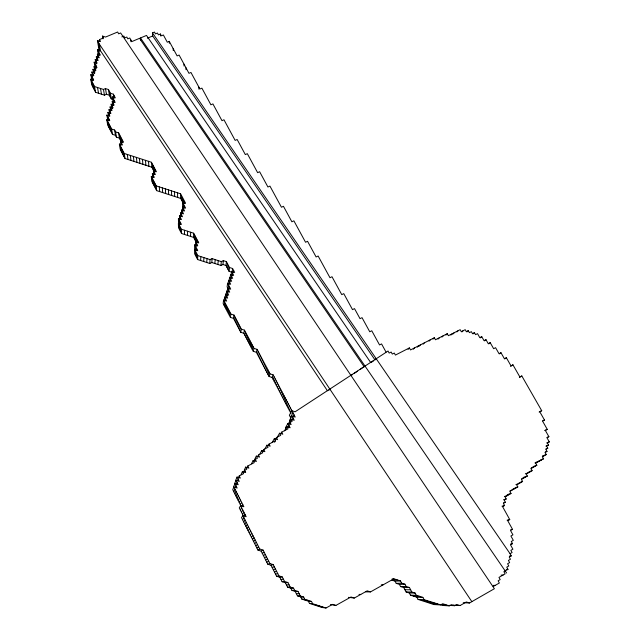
<?xml version="1.0" encoding="UTF-8"?>
<svg xmlns="http://www.w3.org/2000/svg" width="640" height="640" viewBox="0 0 640 640"><rect width="100%" height="100%" fill="white"/><g stroke="black" fill="none" stroke-linecap="round" stroke-linejoin="round"><path stroke-width="0.96" d="M190.592 236.432L190.608 232.224M196.72 239.048L196.64 243.176L193.616 237.408L193.664 233.216L181.424 229.248L178.384 223.44L181.44 224.424L178.408 218.624L181.464 219.616L179.44 215.752L182.496 216.736L180.48 212.88L183.528 213.872L181.504 210.016L184.552 211.008L182.536 207.16L185.584 208.144L182.552 202.392L185.6 203.376L180.568 193.8L156.272 185.92L151.304 176.4L154.336 177.384L152.352 173.584L155.376 174.568L153.392 170.768L156.424 171.752L151.472 162.288L124.264 153.456L119.376 144.032L122.4 145.016L120.448 141.256L123.464 142.24L118.592 132.864L115.584 131.888L114.608 130.016L111.6 129.04L106.76 119.712L109.768 120.688L106.872 115.112L109.872 116.088L107.944 112.368L110.936 113.344L109.008 109.64L112.008 110.616L110.08 106.912L113.072 107.88L111.144 104.184L114.136 105.16L112.208 101.464L115.2 102.432L112.304 96.904L115.296 97.872L113.368 94.192L110.384 93.224L108.464 89.544L105.488 88.576L103.456 89.44L94.512 86.528L90.696 79.192L93.672 80.16L90.824 74.672L93.8 75.64L91.896 71.992L94.872 72.96L92.968 69.312L95.936 70.28L94.04 66.64L97.008 67.608L94.16 62.152L97.128 63.112L95.224 59.488L98.192 60.448L96.296 56.824L99.256 57.792L97.36 54.168L100.312 55.136L97.472 49.712L100.432 50.672L327.424 390.752M194.624 239.328L194.688 235.16M194.664 249.728L194.608 253.744L197.64 259.552L209.8 263.48L211.816 262.528L220.928 265.472L222.944 264.512L225.976 265.496L229.048 271.32L232.088 272.304L232.592 268.504L229.52 267.512L226.416 261.624L223.344 260.632L221.304 261.6L212.088 258.616L210.04 259.584L197.736 255.6L194.664 249.728L197.744 250.72L194.672 244.856L197.744 245.856L195.696 241.952L198.768 242.944L193.664 233.216M194.672 244.856L194.608 248.928L195.624 250.856L195.696 246.816M195.632 241.256L195.704 237.104M195.64 245.232L195.696 241.952M195.616 255.672L195.688 251.68M198.872 89.12L198.904 87.168M196.672 246.344L196.72 243.904M196.68 250.376L196.72 248.768M196.624 257.608L196.712 253.64M197.704 242.64L197.744 241M197.64 259.552L197.736 255.6M200.68 260.536L200.816 256.6M203.72 261.512L203.888 257.592M206.76 262.496L206.968 258.584M209.8 263.48L210.04 259.584M211.816 262.528L212.088 258.616M214.856 263.504L215.16 259.608M217.888 264.488L218.232 260.6M220.928 265.472L221.304 261.6M222.944 264.512L223.344 260.632M225.976 265.496L226.416 261.624M227 267.44L227.448 263.584M232.592 268.504L234.672 272.44L231.592 271.448L233.672 275.384L230.592 274.384L232.672 278.328L229.592 277.336L231.672 281.28L228.584 280.288L230.672 284.24L227.584 283.24L230.704 289.184L227.616 288.184L229.696 292.152L226.608 291.152L228.688 295.128L225.6 294.128L227.68 298.112L224.584 297.104L226.672 301.096L223.568 300.088L223.168 303.544L230.4 317.376L233.472 318.368L240.752 332.28L243.824 333.272L253.256 351.272L256.344 352.272L269.024 376.464L272.128 377.464L291.04 413.496M224.168 300.592L224.584 297.104M228.024 269.376L228.48 265.552M224.192 305.512L224.616 302.088M225.168 297.648L225.6 294.128M225.416 300.832L225.624 299.096M226.168 294.704L226.608 291.152M227.584 283.24L227.128 286.88L228.16 288.84L228.624 285.224M229.048 271.32L229.52 267.512M225.224 307.488L225.656 304.08M226.416 297.864L226.64 296.12M227.16 291.768L227.616 288.184M228.12 283.952L228.584 280.288M227.312 295.784L227.648 293.144M229.12 281.032L229.592 277.336M230.104 278.12L230.592 274.384M229.392 284.088L229.624 282.264M228.424 291.952L228.656 290.168M226.256 309.464L226.704 306.08M231.096 275.208L231.592 271.448M229.424 289L229.664 287.2M230.384 281.144L230.632 279.304M231.384 278.216L231.632 276.36M227.296 311.44L227.752 308.08M232.376 275.28L232.632 273.416M233.368 272.36L233.632 270.472M228.328 313.416L228.8 310.08M229.36 315.4L229.84 312.08M230.4 317.376L230.896 314.088L223.568 300.088M233.472 318.368L234 315.088L230.896 314.088M234.504 320.352L235.048 317.096M235.544 322.336L236.104 319.104M236.584 324.328L237.152 321.112M237.624 326.312L238.208 323.12M238.664 328.304L239.264 325.128M239.704 330.288L240.312 327.144M240.752 332.28L241.368 329.16L234 315.088M243.824 333.272L244.488 330.168L241.368 329.16M244.872 335.272L245.544 332.184M245.92 337.264L246.6 334.2M246.96 339.264L247.656 336.216M248.008 341.256L248.72 338.24M249.056 343.256L249.776 340.264M250.104 345.264L250.84 342.288M251.152 347.264L251.904 344.312M252.2 349.272L252.968 346.344M253.256 351.272L254.032 348.368L244.488 330.168M256.344 352.272L257.152 349.376L254.032 348.368M257.392 354.28L258.224 351.408M258.448 356.288L259.288 353.44M259.504 358.296L260.352 355.472M260.56 360.312L261.424 357.512M261.616 362.328L262.488 359.552M262.672 364.336L263.56 361.584M263.728 366.36L264.632 363.632M264.784 368.376L265.704 365.672M265.848 370.392L266.776 367.712M266.904 372.416L267.848 369.76M267.968 374.44L268.92 371.808M269.024 376.464L270 373.856L257.152 349.376M272.128 377.464L273.136 374.864L270 373.856M273.192 379.488L274.216 376.912M274.256 381.52L275.288 378.968M275.32 383.552L276.368 381.024M235.84 479.944L237.048 477.056L240.32 478.104L239.216 475.928L243.544 473.68L242.432 471.512L241.088 474.528M234.808 483.168L235.992 480.368L239.264 481.416L237.048 477.056M276.384 385.576L277.448 383.08M233.768 486.4L234.928 483.68L238.208 484.728L235.992 480.368M234.928 483.68L237.144 488.048L233.864 486.992L232.736 489.632L241.4 506.736L242.76 504.536M277.456 387.616L278.528 385.136M238.264 478.12L239.216 475.928M237.536 480.648L238.16 479.232M236.192 484.608L237.096 482.544M278.52 389.648L279.608 387.192M235.248 487.64L236.04 485.864M233.816 491.768L234.976 489.184M279.592 391.68L280.696 389.248M251.528 463.76L253.136 460.472L254.248 462.632L247.792 465.984L248.904 468.144L245.64 467.096L244.216 470.232L244.936 471.64M243.544 472.672L244.592 470.384L246.752 469.264L245.64 467.096M280.656 393.72L281.776 391.312M246.688 468.352L247.792 465.984M234.896 493.904L236.08 491.368M281.728 395.76L282.856 393.376M282.8 397.8L283.944 395.44M235.976 496.04L237.192 493.56M283.872 399.84L285.024 397.504M254.632 459.488L256.32 456.088L259.576 457.136L258.464 454.984L262.744 452.76L261.632 450.616L259.816 454.144M254.456 461.016L255.288 459.36L257.432 458.248L256.32 456.088M284.944 401.888L286.112 399.576M257.592 456.688L258.464 454.984M237.056 498.176L238.304 495.752M286.016 403.928L287.2 401.64M262.648 451.64L263.768 449.512L268.04 447.304L266.928 445.16L264.976 448.816M287.088 405.976L288.288 403.712M238.144 500.312L239.416 497.944M288.168 408.024L289.376 405.784M268.256 445.528L269.056 444.056L275.44 440.76L274.328 438.624L272.2 442.44M289.24 410.08L290.464 407.864M239.224 502.456L240.528 500.144M290.32 412.128L291.56 409.936M275.576 439.064L276.448 437.528L280.688 435.336L279.576 433.208L277.32 437.152M274.576 442.264L275.44 440.76M280.768 433.704L281.696 432.12L288.032 428.848L286.92 426.728L284.488 430.824M293.008 412.856L290.432 417.288L289.352 415.232L291.904 410.752L295.104 411.784L388.032 351.024L389.152 353.064L391.16 352.04L392.28 354.072L394.288 353.048L395.408 355.08L409.4 347.912L410.528 349.944L434.328 337.744L435.456 339.76L447.272 333.696L448.4 335.704L460.152 329.672L461.288 331.672L465.192 329.664L466.328 331.664L468.28 330.664L469.416 332.664L471.36 331.664L472.496 333.664L474.448 332.656L475.584 334.664L477.528 333.656L479.808 337.664L481.752 336.656L484.032 340.672L485.976 339.664L488.264 343.68L490.208 342.672L493.648 348.704L495.584 347.688L499.032 353.728L500.968 352.712L504.424 358.768L506.368 357.752L510.984 365.832L512.928 364.816L519.88 376.984L521.816 375.952L541.712 410.712L539.768 411.768L544.488 420.016L542.536 421.072L547.272 429.36L545.32 430.424L548.88 436.656L546.928 437.72L549.304 441.888L547.352 442.96L548.536 445.048L546.584 446.12L547.776 448.216L545.816 449.288L547.008 451.384L545.048 452.464L546.24 454.56L542.32 456.72L543.504 458.824L535.64 463.168L536.832 465.272L530.912 468.544L532.104 470.656L526.168 473.944L527.36 476.056L521.408 479.36L522.6 481.48L516.624 484.792L517.816 486.92L509.832 491.352L511.024 493.488L505.016 496.832L506.208 498.976L504.2 500.088L505.392 502.24L503.384 503.352L504.584 505.504L502.568 506.624L509.752 519.568L507.736 520.696L512.536 529.368L510.52 530.504L512.928 534.848L510.912 535.992L513.32 540.344L511.296 541.488L512.504 543.672L510.48 544.824L512.896 549.192L510.872 550.344L512.08 552.536L510.056 553.688L152.488 32.912L154.488 32.072L155.456 33.88L157.448 33.04L158.424 34.848L160.408 34.008L161.384 35.816L163.376 34.976L167.28 42.216L169.264 41.368L177.104 55.904L179.096 55.048L188.968 73.32L190.96 72.464L199.904 89.008L201.896 88.144L210.904 104.792L212.904 103.912L221.976 120.664L223.968 119.776L235.144 140.392L237.144 139.496L245.328 154.584L247.328 153.68L257.632 172.656L259.632 171.736L267.936 187.016L269.936 186.088L281.44 207.232L283.448 206.296L291.872 221.776L293.88 220.824L305.552 242.248L307.56 241.296L316.112 256.976L318.12 256.008L329.976 277.72L331.984 276.736L341.76 294.624L343.768 293.632L352.512 309.624L354.52 308.624L360.016 318.664L362.032 317.664L369.76 331.776L371.768 330.76L379.552 344.944L381.56 343.92L386.024 352.056M273.136 374.864L295.224 417.08L292.016 416.048L289.456 420.4L290.176 421.776M288.488 423.512L291.024 419.24L292.128 421.352L290.024 422.432L291.136 424.552L287.92 423.52L285.464 427.696L286.184 429.072M240.312 504.592L241.648 502.336M292.808 417.152L294.112 414.968M289.024 424.112L290.024 422.432M291.832 420.304L293.128 418.16M233.864 486.992L243.872 506.736L240.584 505.688L239.272 507.856L243.624 516.456L245.048 514.504M288.032 427.288L289.032 425.64M240.36 510.008L241.696 507.888M241.448 512.152L242.816 510.096M242.536 514.304L243.936 512.296M328.88 390.296L329.784 389M240.584 505.688L246.168 516.712L242.872 515.664L241.504 517.584L257.936 550.088L261.168 551.128L267.808 564.24L271.048 565.272L273.208 564.6L278.92 575.872L282.256 576.936L284.552 581.456L287.888 582.52L290.184 587.048L293.52 588.112L294.68 590.384L298.016 591.448L300.328 595.984L303.664 597.056L304.824 599.328L311.512 601.456L312.672 603.736L326.04 608L332.552 604.368L335.888 605.432L350.992 596.984L354.32 598.048L367.184 590.848L370.496 591.904L393.88 578.808L400.472 580.92L401.656 583.16L404.952 584.208L406.136 586.456L409.432 587.512L411.816 592L415.112 593.056L416.304 595.304L422.904 597.408L424.104 599.664L442.632 605.456L449.304 605.848L451.392 604.648L454.688 605.704L456.776 604.504L460.072 605.56L466.32 601.968L469.52 602.992L494.376 588.712L120.64 32.968L118.624 33.816L117.664 32L105.544 37.056L102.56 36.08L102.992 38.84M242.592 519.736L243.992 517.872M360.072 369.544L364.904 365.928M243.68 521.896L245.112 520.088M376.088 358.576L375.008 359.928L152.696 35.968L152.488 32.912M244.768 524.056L246.232 522.296M245.864 526.216L247.352 524.512M408.072 349.392L409.4 347.912M246.96 528.376L248.472 526.736M413.296 349.208L414.512 347.904M417.256 347.184L418.488 345.864M419.232 346.168L420.472 344.848M423.176 344.144L424.44 342.808M429.088 341.12L430.384 339.768M433.016 339.104L434.328 337.744M248.048 530.536L249.592 528.952M438.064 339.088L439.4 337.736M441.976 337.08L443.344 335.712M445.888 335.072L447.272 333.696M450.92 335.064L452.328 333.688M452.872 334.064L454.288 332.68M249.144 532.704L250.72 531.176M456.904 331.928L458.2 330.672M461.92 331.92L463.24 330.664M466.936 331.912L468.28 330.664M250.24 534.872L251.848 533.4M473.072 333.896L474.448 332.656M480.344 337.88L481.752 336.656M251.336 537.04L252.968 535.624M484.552 340.872L485.976 339.664M488.76 343.864L490.208 342.672M252.432 539.208L254.096 537.856M253.536 541.384L255.224 540.08M499.472 353.864L500.968 352.712M504.84 358.872L506.368 357.752M254.632 543.56L256.352 542.312M510.584 366.448L512.928 364.816M255.736 545.736L257.488 544.544M351.008 375.504L352.656 374.416M354.304 373.336L357.6 371.168M371.04 362.536L373.416 360.968M519.408 377.512L521.816 375.952M256.832 547.912L258.616 546.784M257.936 550.088L259.744 549.016L263.064 550.08L269.88 563.536L273.208 564.6M493.192 586.536L499.352 583.008L498.136 580.784L500.184 579.608L498.976 577.392L505.104 573.88L503.896 571.664L507.976 569.336L506.76 567.128L508.8 565.96L507.584 563.76L509.624 562.6L508.408 560.4L510.44 559.24L509.232 557.04L511.264 555.888L510.056 553.688M261.168 551.128L263.064 550.08M262.272 553.304L264.2 552.32M539.136 412.032L541.712 410.712M542.752 420.848L544.488 420.016M263.376 555.488L265.336 554.56M544.648 430.544L547.272 429.36M264.48 557.672L266.472 556.8M90.696 79.192L91.824 85.024L95.592 92.28L104.44 95.16L106.44 94.304L109.392 95.264L111.288 98.904L112.76 99.384M547.12 437.408L548.88 436.656M364.192 366.832L140.68 40.064L140.496 37.952L146.504 35.432L370.504 362.248M147.4 38.2L152.696 35.968M121.864 36.912L123.864 36.072L124.824 37.88L126.832 37.04L127.792 38.848L129.792 38L131.72 41.624L139.72 38.256L140.68 40.064M99.784 41.56L99.456 39.592L103.52 37.904L102.56 36.08M546.656 442.984L549.304 441.888M265.592 559.864L267.608 559.04M545.896 446.12L548.536 445.048M546.016 448.912L547.776 448.216M545.248 452.064L547.008 451.384M542.728 455.896L546.24 454.56M542.536 456.304L544.28 455.64M540.896 459.792L543.504 458.824M538.944 460.872L541.544 459.904M266.696 562.048L268.744 561.288M535.264 462.592L539.576 460.992M535.032 463.024L537.608 462.08M533.4 466.512L536.832 465.272M532.304 467.28L534.856 466.36M531.192 468.064L532.888 467.448M529.28 471.648L532.104 470.656M528.256 472.4L530.128 471.752M525.352 473.816L528.144 472.848M523.64 477.32L527.36 476.056M267.808 564.24L269.88 563.536M522.6 478.096L525.376 477.16M521.552 478.872L523.392 478.256M520.76 482.08L522.6 481.48M518.784 483.176L520.608 482.584M515.896 484.576L518.616 483.688M515.104 487.784L517.816 486.92M513.12 488.88L515.824 488.032M512.04 489.696L513.832 489.136M510.048 490.8L511.832 490.248M507.472 494.568L511.024 493.488M506.376 495.4L509.024 494.6M504.384 496.504L507.024 495.72M503.576 499.736L506.208 498.976M272.16 567.464L274.352 566.848M503.648 502.728L505.392 502.24M501.96 506.216L504.584 505.504M273.264 569.664L275.488 569.104M274.376 571.856L276.632 571.352M507.08 520.16L509.752 519.568M275.496 574.056L277.776 573.608M510.736 529.704L512.536 529.368M271.048 565.272L276.608 576.256L278.92 575.872M276.608 576.256L279.856 577.288L282.256 576.936M510.696 543.936L512.504 543.672M280.968 579.488L283.4 579.192M509.456 556.08L511.264 555.888M279.856 577.288L282.088 581.696L284.552 581.456M282.088 581.696L285.336 582.728L287.888 582.52M506.184 569.456L507.976 569.336M286.456 584.936L289.032 584.784M392.128 578.912L393.88 578.808M397.176 579.864L391.848 580.144L395.064 581.168L400.472 580.92M501.072 575.144L503.064 575.048M285.336 582.728L287.576 587.144L290.184 587.048M395.064 581.168L396.216 583.352L401.656 583.16M381.288 584.808L383.28 584.744M396.216 583.352L399.424 584.376L404.952 584.208M287.576 587.144L290.824 588.184L293.52 588.112M399.424 584.376L400.576 586.56L406.136 586.456M493.304 585.392L495.248 585.36M400.576 586.56L403.792 587.592L409.432 587.512M404.952 589.776L410.624 589.752M290.824 588.184L291.952 590.392L294.68 590.384M403.792 587.592L406.104 591.968L411.816 592M291.952 590.392L295.2 591.424L298.016 591.448M365.832 591.88L370.496 591.904M406.104 591.968L409.32 592.992L415.112 593.056M409.32 592.992L410.48 595.184L416.304 595.304M358.992 594.408L360.76 594.44M413.696 596.216L419.608 596.36M296.328 593.64L299.168 593.712M410.48 595.184L416.912 597.24L422.904 597.408M416.912 597.24L418.072 599.432L424.104 599.664M421.296 600.464L427.408 600.72M463.248 602.72L469.52 602.992M354.32 598.048L348.44 597.344M424.512 601.488L430.704 601.776M295.2 591.424L297.448 595.848L300.328 595.984M427.728 602.52L434.008 602.824M430.944 603.544L437.304 603.88M440.36 604.48L446 604.792M453.128 605.176L460.072 605.56M297.448 595.848L300.704 596.888L303.664 597.056M448.856 605.376L454.688 605.704M300.704 596.888L301.832 599.104L304.824 599.328M305.088 600.144L308.168 600.392M301.832 599.104L308.344 601.184L311.512 601.456M335.888 605.432L330.464 604.528M308.344 601.184L309.472 603.4L312.672 603.736M312.728 604.44L316.016 604.8M315.984 605.472L319.352 605.872M319.24 606.512L322.696 606.936M326.04 608L322.496 607.552L309.472 603.4M261.632 450.616L264.88 451.656L263.768 449.512M253.136 460.472L256.392 461.512L255.288 459.36M242.432 471.512L245.696 472.56L244.592 470.384M449.304 605.848L442.704 603.736L440.608 604.936L434.16 604.576L418.072 599.432M291.024 419.24L294.232 420.272L292.016 416.048M286.92 426.728L290.136 427.76L287.92 423.52M279.576 433.208L282.8 434.248L281.696 432.12M274.328 438.624L277.56 439.664L276.448 437.528M266.928 445.16L270.168 446.2L269.056 444.056M119.376 144.032L120.192 149.192L125.016 158.512L151.912 167.24L153.864 170.984L153.448 166.064M151.304 176.4L151.744 181.208L156.656 190.632L180.664 198.416L183.32 203.464M178.384 223.44L178.512 227.736L181.512 233.488L193.616 237.408M99.232 51.24L97.432 40.44L100.416 41.416L99.456 39.592M106.76 119.712L107.712 125.128L112.496 134.36L115.472 135.328L116.432 137.176L119.408 138.144L121.336 141.848L120.536 136.608M506.608 573.016L140.496 37.952M97.432 40.44L99.344 44.088L471.856 601.656M179.2 224.248L178.536 222.976L178.408 218.624M242.872 515.664L259.744 549.016M90.824 74.672L91.944 80.552M91.648 81.024L92.76 86.84M93.552 84.688L94.648 90.464M91.768 76.504L92.512 80.408M92.6 82.856L93.704 88.648M91.896 71.992L92.688 76.208M94.512 86.528L95.592 92.28M92.72 78.328L93.088 80.28M92.848 73.816L93.208 75.776M92.968 69.312L93.592 72.696M97.496 87.496L98.544 93.24M93.92 71.136L94.384 73.664M94.992 68.456L95.448 71M94.04 66.64L94.656 70.04M95.104 63.968L95.72 67.384M94.16 62.152L95.088 67.288M95.224 59.488L95.84 62.928M96.056 65.784L96.512 68.336M96.176 61.296L96.632 63.872M100.48 88.472L101.488 94.2M107.728 121.576L108.672 126.968M96.296 56.824L96.896 60.28M107.832 116.968L108.456 120.6M108.696 123.44L109.624 128.816M97.24 58.64L97.536 60.36M106.872 115.112L107.816 120.568M98.304 55.976L98.6 57.712M107.944 112.368L108.56 116.032M108.8 118.832L109.112 120.64M97.36 54.168L97.952 57.64M103.456 89.44L104.44 95.16M109.664 125.304L110.584 130.664M111.6 129.04L112.496 134.36M98.424 51.512L99.008 55M108.904 114.232L109.216 116.048M97.472 49.712L98.368 54.952M110.632 127.176L111.536 132.512M105.488 88.576L106.44 94.304M109.008 109.64L109.624 113.312M99.368 53.32L99.656 55.064M98.384 42.264L99.848 51.08M109.976 111.488L110.28 113.328M110.08 106.912L110.68 110.6M99.344 44.088L100.432 50.672M114.608 130.016L115.472 135.328M111.04 108.76L111.344 110.6M109.424 91.384L110.336 97.08M111.144 104.184L111.744 107.896M115.584 131.888L116.432 137.176M108.464 89.544L109.392 95.264M110.384 93.224L111.288 98.904M112.104 106.032L112.552 108.808M112.208 101.464L112.792 105.192M120.352 145.92L121.152 151.056M112.304 96.904L113.192 102.544M113.168 103.312L113.464 105.168M113.368 94.192L113.944 97.976M114.232 100.592L114.52 102.456M119.568 134.736L120.368 139.992M120.448 141.256L120.976 144.72M121.328 147.8L122.12 152.92M113.272 98.744L113.848 102.496M118.592 132.864L119.408 138.144M114.328 96.032L114.616 97.92M121.424 143.136L121.68 144.856M122.312 149.68L123.088 154.784M121.512 138.488L122.168 142.832M123.288 151.568L124.048 156.648M122.488 140.36L122.744 142.096M124.264 153.456L125.016 158.512M127.288 154.432L128.008 159.48M130.312 155.416L131 160.456M133.336 156.4L133.984 161.424M136.36 157.376L136.976 162.392M139.384 158.36L139.96 163.36M142.408 159.344L142.944 164.336M130.752 39.808L130.96 41.752M145.424 160.32L145.936 165.304M148.448 161.304L148.92 166.272M152.352 173.584L152.696 177.448M152.296 178.296L152.728 183.088M153.288 180.2L153.704 184.976M151.472 162.288L151.912 167.24M153.392 170.768L153.728 174.664M154.28 182.112L154.688 186.856M152.456 164.176L152.888 169.112M153.344 175.48L153.512 177.408M155.28 184.016L155.672 188.744M154.44 167.96L154.76 171.88M154.384 172.664L154.552 174.608M155.432 169.856L155.592 171.808M156.272 185.92L156.656 190.632M159.312 186.904L159.656 191.608M162.344 187.896L162.664 192.576M165.384 188.88L165.664 193.552M160.408 34.008L160.512 35.984M168.424 189.864L168.664 194.528M171.456 190.848L171.664 195.496M174.496 191.832L174.664 196.472M169.264 41.368L169.336 43.32M173.184 48.624L173.24 50.552M177.528 192.816L177.664 197.44M179.424 220.56L179.512 224.024M179.4 225.376L179.512 229.656M179.44 215.752L179.536 219.256M180.48 212.88L180.56 216.416M180.456 217.68L180.496 219.424M180.432 222.488L180.472 224.216M180.408 227.312L180.512 231.568M181.424 229.248L181.512 233.488M180.568 193.8L180.664 198.416M181.504 210.016L181.584 213.576M181.488 214.808L181.52 216.568M181.568 195.712L181.664 200.304M182.576 197.624L182.656 202.2M182.552 202.392L182.632 206.912M182.536 207.16L182.6 210.736M182.512 211.944L182.544 213.712M183.544 209.08L183.568 210.864M184.48 230.24L184.544 234.472M183.584 199.544L183.632 203.184M183.56 204.304L183.616 207.912M184.592 201.456L184.608 203.272M184.568 206.224L184.592 208.016M184.024 64.168L184.04 66.04M186 67.824L186.008 69.688M187.544 231.232L187.568 235.448"/></g></svg>
